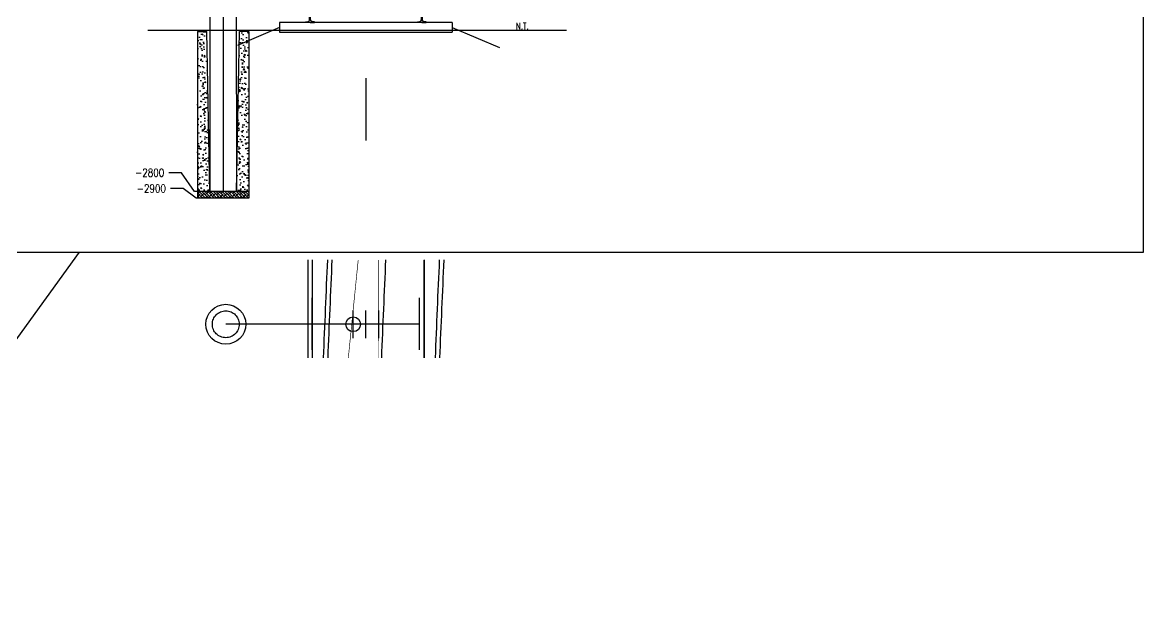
# Model space of a CAD drawing. Header units: millimetres. Extents: x -37020 to 35906, y -101 to 52234.
# Drawn here: x -26.29 to -8.77, y 375.52 to 384.6 of the extents above; entities that cross this region are included whole.
import ezdxf

# ---------------------------------------------------------------- set-up
doc = ezdxf.new("R2010")
doc.units = ezdxf.units.MM
doc.header["$PDMODE"] = 35
doc.header["$PDSIZE"] = 1
for name, pattern in [('CENTER', [50.8, 31.75, -6.35, 6.35, -6.35]), ('DASHDOTX2', [2, 1, -0.5, 0, -0.5]), ('DASHED2', [0.375, 0.25, -0.125]), ('HIDDEN', [9.525, 6.35, -3.175]), ('TRAZO_Y_PUNTO2', [12.7, 6.35, -3.175, 0, -3.175])]:
    doc.linetypes.add(name, pattern=pattern)
for name, color, linetype in [('Catenaria', 2, 'Continuous'), ('CATENARIA APAGAR', 240, 'Continuous'), ('CI-Auxiliar1', 1, 'Continuous'), ('CI-Encofrado-g', 4, 'Continuous'), ('CI-Encofrados', 2, 'Continuous'), ('CI-Proyecciones', 1, 'HIDDEN'), ('DIBUJO', 5, 'Continuous'), ('EJES-COL', 1, 'DASHDOTX2'), ('ES-Perfiles-g', 4, 'Continuous'), ('galibo', 41, 'Continuous'), ('GE-Cotas', 1, 'Continuous'), ('M0_EQUIPOS', 2, 'Continuous'), ('ME-RIELES', 240, 'TRAZO_Y_PUNTO2'), ('unifilar VIAS Ppales', 5, 'DASHED2')]:
    doc.layers.add(name, color=color, linetype=linetype)
doc.styles.add('ROMAN_SIMPLEX', font='ROMANS')
doc.styles.add('Romans', font='romans.shx', dxfattribs={"width": 0.8})
doc.dimstyles.new('COTAS GENERAL', dxfattribs={"dimscale": 0.1, "dimtxt": 2.5, "dimasz": 2.5, "dimexe": 1, "dimexo": 1, "dimgap": 1.25, "dimtad": 1, "dimzin": 1, "dimdsep": 46, "dimtxsty": 'Romans', "dimcen": 1, "dimclrd": 2, "dimclre": 1, "dimclrt": 3, "dimaunit": 1, "dimadec": 3, "dimazin": 0, "dimtfac": 1, "dimtix": 1, "dimtmove": 0, "dimatfit": 0, "dimfxl": 1, "dimtolj": 1, "dimarcsym": 0})

# ---------------------------------------------------------------- blocks, each defined once
blk = doc.blocks.new('riel 54.77')
at = {"layer": 'ES-Perfiles-g', "ltscale": 2}
for p in [(-0.056, 0.014), (-0.014, 0.014)]:
    blk.add_line(p, (-0.035, 0.014), dxfattribs=at)
for points in [[(-0.035, -0.144), (-0.103, -0.144, -0.377928), (-0.105, -0.143), (-0.105, -0.137, -0.371725), (-0.102, -0.133), (-0.081, -0.131), (-0.055, -0.121, 0.336753), (-0.045, -0.106), (-0.043, -0.084), (-0.043, -0.042, 0.235554), (-0.049, -0.03), (-0.069, -0.023, -0.288178), (-0.071, -0.021), (-0.07, 0, -0.398962), (-0.056, 0.014, -0.398962)], [(-0.035, -0.144), (0.033, -0.144, 0.377928), (0.035, -0.143), (0.035, -0.137, 0.371725), (0.032, -0.133), (0.011, -0.131), (-0.015, -0.121, -0.336753), (-0.025, -0.106), (-0.027, -0.084), (-0.027, -0.042, -0.235554), (-0.021, -0.03), (-0.001, -0.023, 0.288178), (0.001, -0.021), (0, 0, 0.398962), (-0.014, 0.014, 0.398962)]]:
    blk.add_lwpolyline(points, format="xyb", dxfattribs=at)
blk = doc.blocks.new('galibo TA')
at = {"layer": 'EJES-COL', "color": 1, "linetype": 'HIDDEN'}
blk.add_line((0, 8.498), (0, -2), dxfattribs=at)
at = {"layer": 'galibo', "linetype": 'HIDDEN'}
for p, q in [((-1.21, 5.7), (-1.21, 4.107)), ((-1.21, 5.7), (0, 5.7)), ((1.21, 5.7), (0, 5.7)), ((1.21, 5.7), (1.21, 4.107)), ((-1.7, 3.04), (-1.95, 3.04)), ((-1.95, 3.04), (-1.95, 2.3)), ((1.7, 3.13), (1.7, 3.04)), ((1.7, 3.04), (1.95, 3.04)), ((1.95, 3.04), (1.95, 2.3)), ((-1.7, 2.3), (-1.95, 2.3)), ((-1.7, 2.3), (-1.7, 1.35)), ((1.7, 2.3), (1.95, 2.3)), ((1.7, 2.3), (1.7, 1.35)), ((-1.63, 1.35), (-1.63, 0.52)), ((1.7, 1.35), (1.63, 1.35)), ((1.63, 1.35), (1.63, 0.52)), ((-1.63, 0.52), (-1.45, 0.52)), ((-1.45, 0.52), (-1.45, 0.29)), ((1.45, 0.52), (1.45, 0.29)), ((-1.45, 0.29), (-1.35, 0.29)), ((-1.35, 0.29), (-1.35, 0.2)), ((-1.35, 0.2), (-1.22, 0.2)), ((-1.22, 0.2), (-1.22, 0.075)), ((-1.22, 0.075), (-0.881, 0.075)), ((-0.782, 0.075), (0, 0.075)), ((0.782, 0.075), (0, 0.075)), ((1.22, 0.075), (0.881, 0.075))]:
    blk.add_line(p, q, dxfattribs=at)
at = {"layer": 'galibo'}
for p, q in [((-1.7, 3.13), (-1.7, 3.04)), ((-1.7, 1.35), (-1.63, 1.35)), ((1.63, 0.52), (1.45, 0.52)), ((1.22, 0.2), (1.22, 0.075)), ((1.45, 0.29), (1.35, 0.29)), ((-0.881, 0.075), (-0.881, 0)), ((-0.782, -0.035), (-0.782, 0.075)), ((0.782, -0.035), (0.782, 0.075)), ((0.881, 0.075), (0.881, 0)), ((-0.838, -0.035), (-0.782, -0.035)), ((0.838, -0.035), (0.782, -0.035))]:
    blk.add_line(p, q, dxfattribs=at)
at = {"layer": 'galibo', "linetype": 'CENTER'}
for p, q in [((1.35, 0.2), (1.22, 0.2)), ((1.35, 0.29), (1.35, 0.2))]:
    blk.add_line(p, q, dxfattribs=at)
at = {"layer": 'galibo', "linetype": 'HIDDEN'}
for centre, radius, start, end in [((0, 2.23), 2.24, 90, 118.0725), ((0, 2.23), 2.24, 61.9275, 90), ((-0.48, 3.13), 1.22, 118.0725, 180), ((0.48, 3.13), 1.22, 0, 61.9275)]:
    blk.add_arc(centre, radius, start, end, dxfattribs=at)
for p in [(-0.838, -0.014), (0.908, -0.014)]:
    blk.add_blockref('riel 54.77', p)
blk = doc.blocks.new('A$C5077')
at = {"layer": 'CI-Encofrados', "color": 3}
for p, q in [((0.00825, 11), (0, 0)), ((0.00825, 11), (0.40825, 11)), ((0.40825, 11), (0.4165, 0)), ((0.4165, 0), (0, 0))]:
    blk.add_line(p, q, dxfattribs=at)
at = {"layer": 'CI-Encofrados', "color": 253}
blk.add_line((0.20825, 11), (0.20825, 0), dxfattribs=at)
blk = doc.blocks.new('*D336')
at = {"layer": 'Defpoints', "color": 0, "transparency": 16777216}
for p in [(-21.305, 384.761), (-24.001, 382.257), (-23.153, 381.961)]:
    blk.add_point(p, dxfattribs=at)
at = {"layer": 'GE-Cotas', "color": 1, "lineweight": -2, "transparency": 16777216}
for p, q in [((-23.801, 382.257), (-24.001, 382.257)), ((-23.601, 381.961), (-23.801, 382.257)), ((-23.203, 381.961), (-23.601, 381.961))]:
    blk.add_line(p, q, dxfattribs=at)
at = {"layer": 'GE-Cotas', "color": 3, "linetype": 'Continuous', "transparency": 16777216, "insert": (-24.3, 382.257), "char_height": 0.125, "attachment_point": 5, "style": 'Romans'}
blk.add_mtext('\\A1;-2800', dxfattribs=at)
blk = doc.blocks.new('*D337')
at = {"layer": 'Defpoints', "color": 0, "transparency": 16777216}
for p in [(-21.305, 384.761), (-23.976, 382.01), (-23.153, 381.861)]:
    blk.add_point(p, dxfattribs=at)
at = {"layer": 'GE-Cotas', "color": 1, "lineweight": -2, "transparency": 16777216}
for p, q in [((-23.776, 382.01), (-23.976, 382.01)), ((-23.576, 381.861), (-23.776, 382.01)), ((-23.203, 381.861), (-23.576, 381.861))]:
    blk.add_line(p, q, dxfattribs=at)
at = {"layer": 'GE-Cotas', "color": 3, "linetype": 'Continuous', "transparency": 16777216, "insert": (-24.274, 382.01), "char_height": 0.125, "attachment_point": 5, "style": 'Romans'}
blk.add_mtext('\\A1;-2900', dxfattribs=at)
blk = doc.blocks.new('A$C6CA61918')
at = {"layer": 'CI-Encofrado-g'}
h = blk.add_hatch(dxfattribs=at)
h.set_pattern_fill('ANSI38', color=1, scale=0.01, style=0)
h.set_pattern_definition([(45, (-2135.37665, -969.03599), (-0.0224506403, 0.0224506403), []), (135, (-2135.37665, -969.03599), (-0.0673519209, 0.0224506403), [0.079375, -0.047625])])
h.paths.add_polyline_path([(0, 0.1), (0.8, 0.1), (0.8, 0), (0, 0)])
at = {"layer": 'DIBUJO', "ltscale": 2000}
h = blk.add_hatch(dxfattribs=at)
h.set_pattern_fill('AR-CONC', color=1, scale=0.001, style=0)
h.set_pattern_definition([(50, (-2135.37665, -969.03599), (0.182184669, -0.015939086), [0.01905, -0.20955]), (355, (-2135.37665, -969.03599), (-0.035243421, 0.191056845), [0.01524, -0.167640584]), (100.451445, (-2135.36147, -969.03732), (0.146941247, 0.175117752), [0.016190009, -0.178090245]), (46.1842, (-2135.37665, -968.98519), (0.27107904, -0.042042328), [0.028575, -0.314325]), (96.635558, (-2135.35406, -968.9887), (0.237404134, 0.247426125), [0.024285023, -0.267135608]), (351.184151, (-2135.37665, -968.9852), (0.237404134, 0.247426125), [0.022859967, -0.251459732]), (21, (-2135.35125, -968.99789), (0.151614391, -0.102265198), [0.01905, -0.20955]), (326, (-2135.35125, -968.99789), (0.061802028, 0.184187966), [0.01524, -0.16764]), (71.451445, (-2135.33861, -969.00641), (0.213416419, 0.081922769), [0.016190009, -0.178089938]), (37.5, (-2135.37665, -969.03599), (0.0030886033, 0.0845550389), [0, -0.165608, 0, -0.17018, 0, -0.168275]), (7.5, (-2135.37665, -969.03599), (0.0668196625, 0.1001805748), [0, -0.097028, 0, -0.161798, 0, -0.064135]), (327.5, (-2135.43329, -969.03599), (0.1355905952, -0.005728744), [0, -0.0635, 0, -0.19812, 0, -0.26289]), (317.5, (-2135.45869, -969.03599), (0.1481291814, 0.025426491), [0, -0.08255, 0, -0.131572, 0, -0.18669])])
h.paths.add_polyline_path([(0, 2.6), (0.145, 2.6), (0.19, 0.1), (0, 0.1)])
h.paths.add_polyline_path([(0.657, 2.603), (0.8, 2.6), (0.8, 0.1), (0.61, 0.1), (0.61, 0.103)])
blk.add_line((0.4, 2.6), (0.4, 2.55))
at = {"layer": 'CI-Auxiliar1', "color": 3}
blk.add_line((0, 0.1), (0.8, 0.1), dxfattribs=at)
at = {"layer": 'CI-Encofrado-g'}
for p, q in [((0, 2.6), (0, 0)), ((0, 2.6), (0.144, 2.6)), ((0.19, 0.1), (0.144, 2.6)), ((0.61, 0.1), (0.657, 2.6)), ((0.8, 2.6), (0.657, 2.6)), ((0.8, 2.6), (0.8, 0)), ((0, 0), (0.8, 0)), ((0.19, 0.1), (0.61, 0.1))]:
    blk.add_line(p, q, dxfattribs=at)
blk = doc.blocks.new('A$C600C6C88')
at = {"layer": 'Catenaria', "color": 1, "ltscale": 2}
for p, q in [((0, 0), (0, 0.808)), ((1.676, 0), (1.676, 0.808)), ((0.638, 0.18), (0.638, 0.614)), ((0.838, 0.18), (0.838, 0.614)), ((1.038, 0.18), (1.038, 0.614)), ((1.676, 0.397), (0, 0.397))]:
    blk.add_line(p, q, dxfattribs=at)

msp = doc.modelspace()

# ---------------------------------------------------------------- linework, layer by layer
at = {"layer": 'Catenaria', "linetype": 'Continuous'}
msp.add_line((-21.1441, 379.8886, -20.7852), (-23.1114, 379.8886, -20.7852), dxfattribs=at)
at = {"layer": 'Catenaria', "color": 210, "elevation": -20.7852}
msp.add_lwpolyline([(-31.6229, 395.3406), (-31.6229, 381.0177), (-8.7741, 381.0177), (-8.7741, 395.3406)], close=True, dxfattribs=at)
at = {"layer": 'Catenaria', "linetype": 'Continuous', "elevation": -20.7852}
msp.add_lwpolyline([(-21.1972, 379.3628, 0.01, 0.01, 0), (-21.0427, 380.8937, 0.01, 0.01, 0)], format="xyseb", dxfattribs=at)
at = {"layer": 'Catenaria', "color": 90, "ltscale": 0.1, "elevation": -9.3052}
msp.add_lwpolyline([(-20.7297, 380.8937, 0.01, 0.01, 0), (-20.731, 379.3628, 0.01, 0.01, 0)], format="xyseb", dxfattribs=at)
at = {"layer": 'Catenaria', "color": 252, "linetype": 'Continuous', "ltscale": 7}
msp.add_circle((-23.1114, 379.8886, -20.7852), 0.3119, dxfattribs=at)
at = {"layer": 'Catenaria', "color": 2, "linetype": 'DASHED2', "ltscale": 7}
msp.add_circle((-23.1114, 379.8886, -20.7852), 0.21, dxfattribs=at)
at = {"layer": 'Catenaria', "linetype": 'Continuous'}
msp.add_circle((-21.1217, 379.8886, -20.7852), 0.1149, dxfattribs=at)
at = {"layer": 'CATENARIA APAGAR', "color": 241, "linetype": 'Continuous', "elevation": -11.48}
msp.add_lwpolyline([(-25.4044, 381.0177), (-63.5531, 328.2172)], dxfattribs=at)
at = {"layer": 'GE-Cotas', "linetype": 'Continuous'}
msp.add_line((-17.7877, 384.4806, -20.7852), (-24.3267, 384.4806, -20.7852), dxfattribs=at)
at = {"layer": 'M0_EQUIPOS'}
for p, q in [((-22.2724, 384.5264, -20.7852), (-22.9288, 384.2449, -20.7852)), ((-19.5724, 384.6014, -20.7852), (-22.2724, 384.6014, -20.7852)), ((-22.2724, 384.6014, -20.7852), (-22.2724, 384.4514, -20.7852)), ((-22.2724, 384.4514, -20.7852), (-19.5724, 384.4514, -20.7852)), ((-19.5724, 384.6014, -20.7852), (-19.5724, 384.4514, -20.7852)), ((-19.5724, 384.5264, -20.7852), (-18.8359, 384.2106, -20.7852))]:
    msp.add_line(p, q, dxfattribs=at)
at = {"layer": 'ME-RIELES', "color": 8, "ltscale": 0.1, "elevation": -9.076}
msp.add_lwpolyline([(-20.0187, 379.3628, 0.01, 0.01, 0), (-20.0186, 380.8937, 0.01, 0.01, 0)], format="xyseb", dxfattribs=at)
at = {"layer": 'unifilar VIAS Ppales', "color": 251, "linetype": 'Continuous', "ltscale": 10}
for p, q in [((-21.8295, 380.8937, -20.7852), (-21.8295, 379.3628, -20.7852)), ((-21.7596, 380.8937, -20.7852), (-21.7597, 379.3628, -20.7852)), ((-20.0138, 380.8937, -20.7852), (-20.0138, 379.3628, -20.7852))]:
    msp.add_line(p, q, dxfattribs=at)
at = {"layer": 'unifilar VIAS Ppales', "color": 251, "linetype": 'Continuous', "ltscale": 10, "elevation": -20.7852}
for points in [[(-21.5238, 380.8937, 0.0012731), (-21.589, 379.3628, 0.0099979)], [(-21.4539, 380.8937, 0.0012733), (-21.5191, 379.3628, 0.0100003)], [(-19.7761, 380.8937, 0.0012805), (-19.8417, 379.3628, 0.0100563)], [(-19.7062, 380.8937, 0.0012808), (-19.7718, 379.3628, 0.0100587)]]:
    msp.add_lwpolyline(points, format="xyb", dxfattribs=at)
at = {"layer": 'unifilar VIAS Ppales', "ltscale": 10, "elevation": -20.7852}
msp.add_lwpolyline([(-20.615, 380.8937, 0.0012769), (-20.6804, 379.3628, 0.0100282)], format="xyb", dxfattribs=at)

# ---------------------------------------------------------------- block references
at = {"xscale": -1}
msp.add_blockref('A$C6CA61918', (-22.753, 381.8606, -20.7852), dxfattribs=at)
at = {"layer": 'Catenaria', "color": 1, "ltscale": 0.1}
msp.add_blockref('A$C600C6C88', (-21.7597, 379.4913, -20.7852), dxfattribs=at)
at = {"layer": 'CI-Proyecciones', "ltscale": 100, "xscale": -1}
msp.add_blockref('galibo TA', (-20.9216, 384.7606, -20.7852), dxfattribs=at)
at = {"layer": 'M0_EQUIPOS'}
msp.add_blockref('A$C5077', (-23.3612, 381.9606, -20.7852), dxfattribs=at)

# ---------------------------------------------------------------- texts
at = {"layer": 'GE-Cotas', "color": 2, "linetype": 'Continuous', "style": 'ROMAN_SIMPLEX', "width": 0.8}
msp.add_text('N.T.', height=0.1, dxfattribs=at).set_placement((-18.5783, 384.4958, -20.7852))

# ---------------------------------------------------------------- dimensions: what is measured, and where the dimension line sits
at = {"layer": 'GE-Cotas'}
for feature_location, offset, picture, middle in [((-23.153, 381.9606, -20.7852), (-0.8483, 0.2961), '*D336', (-24.2998, 382.2567, -20.7852)), ((-23.153, 381.8606, -20.7852), (-0.8229, 0.1498), '*D337', (-24.2744, 382.0103, -20.7852))]:
    dim = msp.add_ordinate_dim(feature_location=feature_location, offset=offset, dtype=0, origin=(-21.3055, 384.7606, -20.7852), text='-<>', dimstyle='COTAS GENERAL', override={"dimscale": 1, "dimtxt": 0.125, "dimasz": 0.1, "dimexe": 0.05, "dimexo": 0.05, "dimgap": 0.0625, "dimtad": 0, "dimdec": 0, "dimlfac": 1000, "dimdsep": 44, "dimcen": 0.05}, dxfattribs=at)
    dim.commit()
    dim.dimension.update_dxf_attribs({"geometry": picture, "text_midpoint": middle})

doc.saveas('drawing.dxf')
